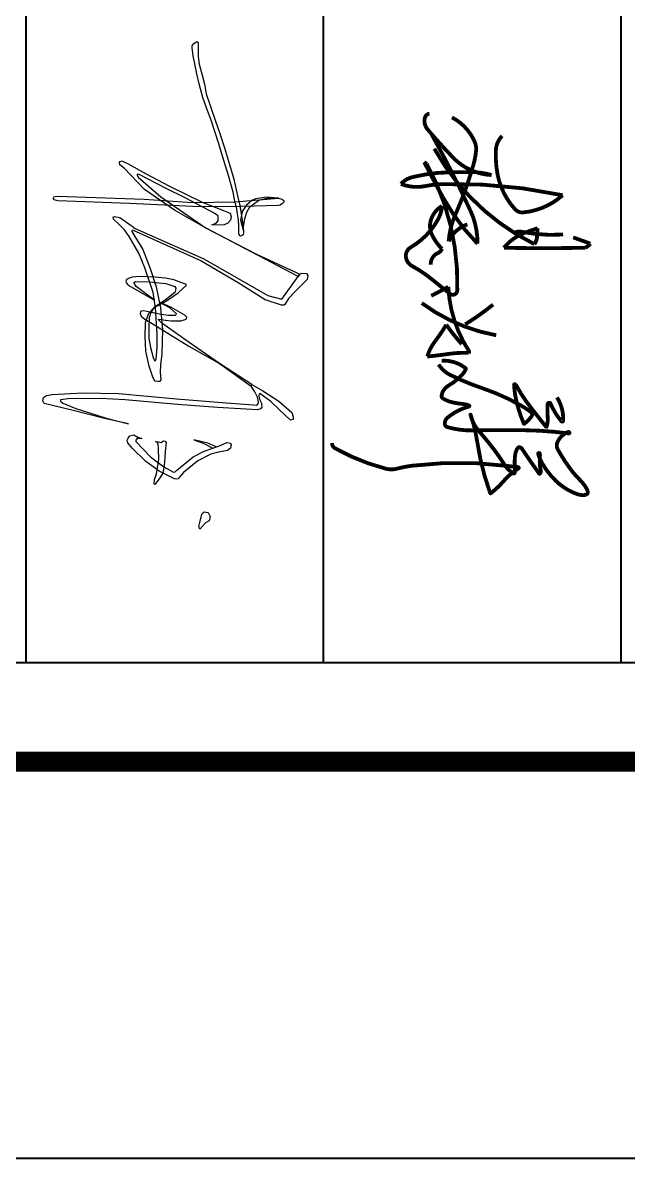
# Model space of a CAD drawing. Extents: x 76956 to 102217, y 21605 to 39570.
# Drawn here: x 79820 to 80125, y 22749 to 23322 of the extents above; entities that cross this region are included whole.
import ezdxf

# ---------------------------------------------------------------- set-up
doc = ezdxf.new("R2010")
doc.units = 0
doc.header["$LTSCALE"] = 1000
doc.header["$MEASUREMENT"] = 0
doc.layers.add('00-图签签名_10', color=10, linetype='Continuous')
pattern_1 = [(45, (-849.99, -261.96), (-112.253, 112.253), [])]

# ---------------------------------------------------------------- blocks, each defined once
blk = doc.blocks.new('图框-A1')
at = {"const_width": 0.05}
blk.add_lwpolyline([(0, 0), (841, 0), (841, 594), (0, 594)], close=True, dxfattribs=at)
blk = doc.blocks.new('图签信息')
at = {"const_width": 0.5}
blk.add_lwpolyline([(-65, 0), (0, 0), (0, 500.5), (-65, 500.5)], close=True, dxfattribs=at)
at = {"const_width": 0.05}
for points in [[(-62.5, 103.262), (-2.5, 103.262), (-2.5, 163.262), (-62.5, 163.262), (-62.5, 103.262)], [(-62.5, 148.262), (-2.5, 148.262)], [(-62.5, 140.762), (-2.5, 140.762)], [(-62.5, 133.262), (-2.5, 133.262)]]:
    blk.add_lwpolyline(points, dxfattribs=at)
blk = doc.blocks.new('图签-A1')
at = {"color": 2}
blk.add_blockref('图签信息', (0, 0), dxfattribs=at)
blk = doc.blocks.new('yangjun')
h = blk.add_hatch()
h.set_pattern_fill('ANSI31', color=256, scale=100)
h.set_pattern_definition(pattern_1)
h.paths.add_polyline_path([(3.922, 5.958), (3.897, 6.012), (3.901, 6.124), (3.949, 6.162), (4.056, 6.144), (4.353, 5.84), (4.537, 5.669), (4.687, 5.579), (4.702, 5.555), (4.701, 5.498), (4.57, 5.088), (4.134, 4.406), (3.577, 3.445), (2.817, 1.768), (2.809, 1.728), (2.845, 1.721), (2.971, 1.797), (3.296, 1.996), (3.778, 2.182), (4.24, 2.333), (4.772, 2.448), (5.327, 2.492), (5.926, 2.481), (6.206, 2.449), (6.393, 2.437), (6.576, 2.453), (6.625, 2.434), (6.629, 2.383), (6.616, 2.312), (6.516, 2.254), (6.239, 2.156), (5.857, 2.077), (5.488, 2.056), (5.139, 2.065), (4.899, 2.147), (4.767, 2.279), (4.885, 2.198), (5.02, 2.156), (5.273, 2.152), (5.545, 2.155), (5.772, 2.195), (6.017, 2.258), (6.094, 2.295), (6.117, 2.313), (6.064, 2.336), (5.772, 2.364), (5.425, 2.364), (4.765, 2.317), (4.384, 2.263), (3.759, 2.053), (3.386, 1.899), (2.972, 1.654), (2.801, 1.534), (2.651, 1.389), (2.536, 1.262), (2.481, 1.255), (2.465, 1.288), (2.489, 1.418), (2.706, 1.727), (2.764, 1.803), (3.534, 3.537), (4.46, 5.148), (4.552, 5.502), (3.981, 5.916)])
h = blk.add_hatch()
h.set_pattern_fill('ANSI31', color=256, scale=100)
h.set_pattern_definition(pattern_1)
h.paths.add_polyline_path([(2.677, 3.738), (2.633, 3.845), (2.571, 3.903), (2.458, 3.903), (2.399, 3.834), (1.987, 3.054), (1.76, 2.591), (1.403, 1.908), (1.395, 1.858), (1.413, 1.855), (1.476, 1.886), (1.966, 2.45), (2.76, 3.6), (3.406, 4.846), (3.922, 5.958), (3.981, 5.916), (2.76, 3.6), (2.305, 2.797), (1.788, 2.045), (1.599, 1.868), (1.417, 1.693), (1.255, 1.535), (1.164, 1.422), (1.107, 1.409), (1.075, 1.431), (1.062, 1.472), (1.135, 1.626), (1.385, 2.069), (1.689, 2.657), (2.106, 3.494), (2.31, 4.033), (2.382, 4.206), (2.47, 4.228), (2.555, 4.208), (2.63, 4.141), (2.679, 4.053), (2.686, 3.913)])
h = blk.add_hatch()
h.set_pattern_fill('ANSI31', color=256, scale=100)
h.set_pattern_definition(pattern_1)
h.paths.add_polyline_path([(7.601, 5.72), (7.342, 5.448), (7.132, 5.226), (6.926, 4.95), (6.947, 4.933), (6.997, 4.927), (7.071, 4.94), (7.176, 4.993), (7.206, 4.992), (7.274, 4.997), (7.316, 4.971), (7.341, 4.891), (7.281, 3.885), (7.207, 2.876), (7.086, 1.556), (7.052, 0.93), (7.065, 0.117), (7.089, -0.079), (7.118, -0.075), (7.173, -0.02), (7.306, 0.311), (7.546, 1.05), (7.69, 1.641), (7.553, 1.002), (7.359, 0.24), (7.183, -0.488), (7.111, -0.523), (7.026, -0.507), (6.979, -0.433), (6.957, -0.287), (6.909, 0.485), (6.93, 1.386), (7.059, 2.852), (7.167, 4.105), (7.214, 4.79), (7.219, 4.861), (7.198, 4.904), (7.152, 4.917), (7.095, 4.912), (7.021, 4.888), (6.884, 4.822), (6.74, 4.731), (6.7, 4.747), (6.863, 5.022), (7.122, 5.431), (7.411, 5.757), (7.515, 5.792), (7.585, 5.789)])
h = blk.add_hatch()
h.set_pattern_fill('ANSI31', color=256, scale=100)
h.set_pattern_definition(pattern_1)
h.paths.add_polyline_path([(2.001, 5.419), (2.025, 5.505), (2.063, 5.553), (2.106, 5.557), (2.138, 5.52), (2.177, 5.466), (2.19, 5.42), (2.202, 4.819), (2.219, 4.087), (2.21, 3.26), (2.136, 1.667), (2.066, -0.142), (2.042, -0.245), (2, -0.256), (1.969, -0.245), (1.958, -0.208), (1.953, -0.149), (2.032, 2.031), (2.11, 3.252), (2.095, 4.329)])
h = blk.add_hatch()
h.set_pattern_fill('ANSI31', color=256, scale=100)
h.set_pattern_definition(pattern_1)
h.paths.add_polyline_path([(2.799, 4.532), (2.619, 4.556), (2.49, 4.583), (2.353, 4.62), (2.221, 4.698), (2.101, 4.86), (2.042, 4.943), (1.997, 5.167), (2.001, 5.419), (1.986, 5.209), (1.976, 5.12), (2.02, 4.843), (2.064, 4.747), (2.18, 4.61), (2.338, 4.508), (2.556, 4.463)])
h = blk.add_hatch()
h.set_pattern_fill('ANSI31', color=256, scale=100)
h.set_pattern_definition(pattern_1)
h.paths.add_polyline_path([(6.176, 3.932), (6.74, 4.731), (6.7, 4.747)])
h = blk.add_hatch()
h.set_pattern_fill('ANSI31', color=256, scale=100)
h.set_pattern_definition(pattern_1)
h.paths.add_polyline_path([(-1.916, 3.394), (-1.862, 3.393), (-1.771, 3.398), (-1.637, 3.398), (-1.57, 3.394), (-1.374, 3.42), (-1.1, 3.492), (-0.871, 3.551), (-0.632, 3.6), (-0.333, 3.698), (0.062, 3.836), (0.371, 3.944), (0.731, 4.063), (1.154, 4.184), (1.526, 4.291), (1.94, 4.388), (2.186, 4.444), (2.558, 4.503), (2.778, 4.529), (2.821, 4.535), (2.874, 4.538), (2.925, 4.526), (2.948, 4.503), (2.96, 4.476), (2.949, 4.451), (2.922, 4.427), (2.911, 4.418), (2.88, 4.422), (2.828, 4.422), (2.705, 4.418), (2.551, 4.409), (2.402, 4.39), (2.28, 4.374), (2.039, 4.315), (1.855, 4.276), (1.433, 4.16), (1.054, 4.042), (0.607, 3.906), (0.063, 3.73), (-0.275, 3.606), (-0.538, 3.515), (-0.877, 3.421), (-1.135, 3.362), (-1.345, 3.32), (-1.59, 3.273), (-1.794, 3.248), (-1.836, 3.248), (-1.865, 3.257), (-1.897, 3.285), (-1.939, 3.35), (-1.939, 3.376), (-1.936, 3.391)])
h = blk.add_hatch()
h.set_pattern_fill('ANSI31', color=256, scale=100)
h.set_pattern_definition(pattern_1)
h.paths.add_polyline_path([(8.214, 4.227), (8.309, 4.207), (8.37, 4.131), (8.407, 3.908), (8.456, 3.714), (8.623, 3.388), (8.921, 3.027), (9.046, 2.917), (9.079, 2.894), (9.086, 2.861), (9.079, 2.795), (8.891, 2.411), (8.646, 2.078), (8.309, 1.732), (8.174, 1.62), (8.105, 1.608), (8.053, 1.627), (7.996, 1.675), (7.973, 1.772), (8.026, 1.873), (8.063, 1.978), (8.063, 1.86), (8.104, 1.824), (8.135, 1.822), (8.527, 2.196), (8.778, 2.531), (8.91, 2.769), (8.901, 2.816), (8.866, 2.86), (8.525, 3.265), (8.379, 3.544), (8.246, 3.93), (8.193, 4.062), (8.166, 4.124), (8.181, 4.202)])
h = blk.add_hatch()
h.set_pattern_fill('ANSI31', color=256, scale=100)
h.set_pattern_definition(pattern_1)
h.paths.add_polyline_path([(4.627, 2.416), (4.763, 2.671), (4.908, 2.838), (4.942, 2.835), (4.963, 2.815), (4.96, 2.647), (4.934, 2.46), (4.861, 2.097), (4.847, 2.028), (4.852, 1.964), (4.869, 1.939), (4.909, 1.93), (4.981, 1.962), (5.056, 2.049), (5.163, 2.232), (5.733, 3.163), (6.176, 3.932), (5.643, 3.166), (5.151, 2.478), (5.061, 2.384), (5.054, 2.409), (5.076, 2.568), (5.098, 2.713), (5.093, 2.962), (5.058, 3.096), (5, 3.11), (4.954, 3.055), (4.751, 2.71)])
h = blk.add_hatch()
h.set_pattern_fill('ANSI31', color=256, scale=100)
h.set_pattern_definition(pattern_1)
h.paths.add_polyline_path([(8.272, 3.853), (8.177, 3.639), (8.095, 3.284), (8.179, 3.523), (8.304, 3.761)])
h = blk.add_hatch()
h.set_pattern_fill('ANSI31', color=256, scale=100)
h.set_pattern_definition(pattern_1)
h.paths.add_polyline_path([(9.931, 3.647), (10.032, 3.697), (10.136, 3.671), (10.192, 3.579), (10.349, 3.434), (10.28, 3.41), (10.144, 3.446), (9.97, 3.484), (9.914, 3.543)])
h = blk.add_hatch()
h.set_pattern_fill('ANSI31', color=256, scale=100)
h.set_pattern_definition(pattern_1)
h.paths.add_polyline_path([(4.767, 2.279), (4.608, 2.572), (4.392, 2.893), (4.206, 3.093), (4.175, 3.096), (4.159, 3.051), (4.064, 2.784), (4.018, 2.575), (3.993, 2.309), (3.979, 1.915), (3.991, 1.728), (4.027, 1.641), (4.054, 1.59), (4.11, 1.573), (4.149, 1.587), (4.193, 1.631), (4.575, 2.29), (4.38, 2.032), (4.229, 1.83), (4.127, 1.777), (4.105, 1.819), (4.109, 2.171), (4.154, 2.581), (4.234, 2.808), (4.275, 2.832), (4.375, 2.815), (4.548, 2.594)])
h = blk.add_hatch()
h.set_pattern_fill('ANSI31', color=256, scale=100)
h.set_pattern_definition(pattern_1)
h.paths.add_polyline_path([(8.166, 2.589), (8.396, 2.565), (8.541, 2.553), (8.746, 2.54), (8.938, 2.506), (9.078, 2.411), (9.225, 2.304), (9.212, 2.288), (9.099, 2.298), (8.953, 2.345), (8.591, 2.401), (8.317, 2.398), (8.213, 2.386), (8.175, 2.373), (8.135, 2.323), (8.151, 2.392), (8.161, 2.451), (8.126, 2.519), (8.128, 2.562), (8.155, 2.578)])
for points in [[(3.922, 5.958), (3.897, 6.012), (3.901, 6.124), (3.949, 6.162), (4.056, 6.144), (4.353, 5.84), (4.537, 5.669), (4.687, 5.579), (4.702, 5.555), (4.701, 5.498), (4.57, 5.088), (4.134, 4.406), (3.577, 3.445), (2.817, 1.768), (2.809, 1.728), (2.845, 1.721), (2.971, 1.797), (3.296, 1.996), (3.778, 2.182), (4.24, 2.333), (4.772, 2.448), (5.327, 2.492), (5.926, 2.481), (6.206, 2.449), (6.393, 2.437), (6.576, 2.453), (6.625, 2.434), (6.629, 2.383), (6.616, 2.312), (6.516, 2.254), (6.239, 2.156), (5.857, 2.077), (5.488, 2.056), (5.139, 2.065), (4.899, 2.147), (4.767, 2.279), (4.885, 2.198), (5.02, 2.156), (5.273, 2.152), (5.545, 2.155), (5.772, 2.195), (6.017, 2.258), (6.094, 2.295), (6.117, 2.313), (6.064, 2.336), (5.772, 2.364), (5.425, 2.364), (4.765, 2.317), (4.384, 2.263), (3.759, 2.053), (3.386, 1.899), (2.972, 1.654), (2.801, 1.534), (2.651, 1.389), (2.536, 1.262), (2.481, 1.255), (2.465, 1.288), (2.489, 1.418), (2.706, 1.727), (2.764, 1.803), (3.534, 3.537), (4.46, 5.148), (4.552, 5.502), (3.981, 5.916), (3.922, 5.958)], [(2.677, 3.738), (2.633, 3.845), (2.571, 3.903), (2.458, 3.903), (2.399, 3.834), (1.987, 3.054), (1.76, 2.591), (1.403, 1.908), (1.395, 1.858), (1.413, 1.855), (1.476, 1.886), (1.966, 2.45), (2.76, 3.6), (3.406, 4.846), (3.922, 5.958), (3.981, 5.916), (2.76, 3.6), (2.305, 2.797), (1.788, 2.045), (1.599, 1.868), (1.417, 1.693), (1.255, 1.535), (1.164, 1.422), (1.107, 1.409), (1.075, 1.431), (1.062, 1.472), (1.135, 1.626), (1.385, 2.069), (1.689, 2.657), (2.106, 3.494), (2.31, 4.033), (2.382, 4.206), (2.47, 4.228), (2.555, 4.208), (2.63, 4.141), (2.679, 4.053), (2.686, 3.913), (2.677, 3.738)], [(7.601, 5.72), (7.342, 5.448), (7.132, 5.226), (6.926, 4.95), (6.947, 4.933), (6.997, 4.927), (7.071, 4.94), (7.176, 4.993), (7.206, 4.992), (7.274, 4.997), (7.316, 4.971), (7.341, 4.891), (7.281, 3.885), (7.207, 2.876), (7.086, 1.556), (7.052, 0.93), (7.065, 0.117), (7.089, -0.079), (7.118, -0.075), (7.173, -0.02), (7.306, 0.311), (7.546, 1.05), (7.69, 1.641), (7.553, 1.002), (7.359, 0.24), (7.183, -0.488), (7.111, -0.523), (7.026, -0.507), (6.979, -0.433), (6.957, -0.287), (6.909, 0.485), (6.93, 1.386), (7.059, 2.852), (7.167, 4.105), (7.214, 4.79), (7.219, 4.861), (7.198, 4.904), (7.152, 4.917), (7.095, 4.912), (7.021, 4.888), (6.884, 4.822), (6.74, 4.731), (6.7, 4.747), (6.863, 5.022), (7.122, 5.431), (7.411, 5.757), (7.515, 5.792), (7.585, 5.789), (7.601, 5.72)], [(2.001, 5.419), (2.025, 5.505), (2.063, 5.553), (2.106, 5.557), (2.138, 5.52), (2.177, 5.466), (2.19, 5.42), (2.202, 4.819), (2.219, 4.087), (2.21, 3.26), (2.136, 1.667), (2.066, -0.142), (2.042, -0.245), (2, -0.256), (1.969, -0.245), (1.958, -0.208), (1.953, -0.149), (2.032, 2.031), (2.11, 3.252), (2.095, 4.329), (2.001, 5.419)], [(2.799, 4.532), (2.619, 4.556), (2.49, 4.583), (2.353, 4.62), (2.221, 4.698), (2.101, 4.86), (2.042, 4.943), (1.997, 5.167), (2.001, 5.419), (1.986, 5.209), (1.976, 5.12), (2.02, 4.843), (2.064, 4.747), (2.18, 4.61), (2.338, 4.508), (2.556, 4.463), (2.799, 4.532)], [(6.176, 3.932), (6.74, 4.731), (6.7, 4.747), (6.176, 3.932)], [(-1.916, 3.394), (-1.862, 3.393), (-1.771, 3.398), (-1.637, 3.398), (-1.57, 3.394), (-1.374, 3.42), (-1.1, 3.492), (-0.871, 3.551), (-0.632, 3.6), (-0.333, 3.698), (0.062, 3.836), (0.371, 3.944), (0.731, 4.063), (1.154, 4.184), (1.526, 4.291), (1.94, 4.388), (2.186, 4.444), (2.558, 4.503), (2.778, 4.529), (2.821, 4.535), (2.874, 4.538), (2.925, 4.526), (2.948, 4.503), (2.96, 4.476), (2.949, 4.451), (2.922, 4.427), (2.911, 4.418), (2.88, 4.422), (2.828, 4.422), (2.705, 4.418), (2.551, 4.409), (2.402, 4.39), (2.28, 4.374), (2.039, 4.315), (1.855, 4.276), (1.433, 4.16), (1.054, 4.042), (0.607, 3.906), (0.063, 3.73), (-0.275, 3.606), (-0.538, 3.515), (-0.877, 3.421), (-1.135, 3.362), (-1.345, 3.32), (-1.59, 3.273), (-1.794, 3.248), (-1.836, 3.248), (-1.865, 3.257), (-1.897, 3.285), (-1.939, 3.35), (-1.939, 3.376), (-1.936, 3.391), (-1.916, 3.394)], [(8.214, 4.227), (8.309, 4.207), (8.37, 4.131), (8.407, 3.908), (8.456, 3.714), (8.623, 3.388), (8.921, 3.027), (9.046, 2.917), (9.079, 2.894), (9.086, 2.861), (9.079, 2.795), (8.891, 2.411), (8.646, 2.078), (8.309, 1.732), (8.174, 1.62), (8.105, 1.608), (8.053, 1.627), (7.996, 1.675), (7.973, 1.772), (8.026, 1.873), (8.063, 1.978), (8.063, 1.86), (8.104, 1.824), (8.135, 1.822), (8.527, 2.196), (8.778, 2.531), (8.91, 2.769), (8.901, 2.816), (8.866, 2.86), (8.525, 3.265), (8.379, 3.544), (8.246, 3.93), (8.193, 4.062), (8.166, 4.124), (8.181, 4.202), (8.214, 4.227)], [(4.627, 2.416), (4.763, 2.671), (4.908, 2.838), (4.942, 2.835), (4.963, 2.815), (4.96, 2.647), (4.934, 2.46), (4.861, 2.097), (4.847, 2.028), (4.852, 1.964), (4.869, 1.939), (4.909, 1.93), (4.981, 1.962), (5.056, 2.049), (5.163, 2.232), (5.733, 3.163), (6.176, 3.932), (5.643, 3.166), (5.151, 2.478), (5.061, 2.384), (5.054, 2.409), (5.076, 2.568), (5.098, 2.713), (5.093, 2.962), (5.058, 3.096), (5, 3.11), (4.954, 3.055), (4.751, 2.71), (4.627, 2.416)], [(8.272, 3.853), (8.177, 3.639), (8.095, 3.284), (8.179, 3.523), (8.304, 3.761), (8.272, 3.853)], [(9.931, 3.647), (10.032, 3.697), (10.136, 3.671), (10.192, 3.579), (10.349, 3.434), (10.28, 3.41), (10.144, 3.446), (9.97, 3.484), (9.914, 3.543), (9.931, 3.647)], [(4.767, 2.279), (4.608, 2.572), (4.392, 2.893), (4.206, 3.093), (4.175, 3.096), (4.159, 3.051), (4.064, 2.784), (4.018, 2.575), (3.993, 2.309), (3.979, 1.915), (3.991, 1.728), (4.027, 1.641), (4.054, 1.59), (4.11, 1.573), (4.149, 1.587), (4.193, 1.631), (4.575, 2.29), (4.38, 2.032), (4.229, 1.83), (4.127, 1.777), (4.105, 1.819), (4.109, 2.171), (4.154, 2.581), (4.234, 2.808), (4.275, 2.832), (4.375, 2.815), (4.548, 2.594), (4.767, 2.279)], [(8.166, 2.589), (8.396, 2.565), (8.541, 2.553), (8.746, 2.54), (8.938, 2.506), (9.078, 2.411), (9.225, 2.304), (9.212, 2.288), (9.099, 2.298), (8.953, 2.345), (8.591, 2.401), (8.317, 2.398), (8.213, 2.386), (8.175, 2.373), (8.135, 2.323), (8.151, 2.392), (8.161, 2.451), (8.126, 2.519), (8.128, 2.562), (8.155, 2.578), (8.166, 2.589)]]:
    blk.add_lwpolyline(points)
blk = doc.blocks.new('yresrewa')
at = {"const_width": 0.12}
for points in [[(3.067, 5.416, -0.004075), (3.263, 5.958, -0.107646), (3.393, 5.799, -0.009652), (3.394, 3.234, -0.132305), (2.912, 3.914, -0.00655), (2.777, 4.297, 0.03292), (3.024, 4.279, -0.156709), (3.279, 4.195, -0.151631), (0.271, 1.042, -0.512363)], [(6.955, 1.273, -0.17311), (7.154, 1.979, -0.017011), (7.186, 2.021, -0.342888), (7.224, 2.03, -0.082447), (7.417, 1.898, -0.069087), (7.726, 1.506, 0.124164), (7.91, 1.319, 0.127293), (8.072, 1.27, 0.264561), (8.137, 1.304, 0.082663), (8.259, 1.583, 0.040421), (8.314, 1.916, -0.068361), (8.363, 2.132, -0.728784), (8.399, 2.131, 0.04822), (8.517, 1.816, 0.055058), (8.741, 1.466, 0.207751), (8.924, 1.369, 0.356038), (9.048, 1.456, 0.074745), (9.151, 2.26, -0.008795), (9.144, 3.864, -0.029259), (9.245, 5.274, 0.862312), (9.204, 5.286, 0.208843), (9.203, 5.25, 0.12494), (9.393, 4.999, 0.080996), (9.54, 4.916, 0.221102), (9.754, 4.934, 0.025193), (10.321, 5.296, 0.044079), (10.706, 5.625, -0.067398), (10.979, 5.837, -0.08859), (11.091, 5.878, -0.316725), (11.163, 5.844, -0.136491), (11.191, 5.732, -0.082192), (11.151, 5.524, -0.103283), (10.744, 4.874, -0.071653), (10.185, 4.439, -0.053644), (9.899, 4.314, -0.573804), (9.864, 4.346, -0.331949), (9.889, 4.368, -0.040176), (9.993, 4.368, 0.034219), (10.214, 4.366, 0.049653), (10.39, 4.393, -0.222724), (10.513, 4.371, -0.51375), (10.513, 4.346, -0.004018), (10.078, 4.039, -0.007883), (9.735, 3.81, 0.245175), (9.68, 3.713, 0.251513), (9.699, 3.675, 0.115323), (9.902, 3.592, 0.061861), (10.28, 3.578, -0.043105), (10.477, 3.578, -0.577679), (10.503, 3.52, -0.100005), (10.199, 3.23, 0.0276), (9.635, 2.831, 0.009615), (9.148, 2.427, -0.12244), (8.657, 2.181, -0.949745), (8.656, 2.186, -0.044539), (9.527, 2.396, 0.050158), (11.125, 2.801, 0.505024), (11.131, 2.82, 0.054281), (10.743, 3.231, -0.079732), (10.349, 3.693, 0.59384), (10.316, 3.691, 0.096726), (10.296, 3.616, -0.015648), (10.267, 3.313, 0.063347), (10.262, 0.355, 0.032613), (10.355, -0.131, -0.128372), (10.355, -0.498, -0.064237), (9.711, -2.095, -0.292825), (9.548, -2.182, 0.040317), (9.548, -2.182, -1.834415)], [(-0.131, 3.177, 0.185641), (0.325, 2.979, 0.056728), (1.071, 3.032, 0.140594), (2.18, 3.586, 0.234498), (2.279, 3.843, 0.160296), (1.737, 5.085, 0.059465), (1.387, 1.276, 0.044824), (1.447, 0.767, -0.14756), (1.38, -0.011, -0.148545), (1.167, 0.348, -0.057643), (1.013, 1.563, -0.001246), (1.008, 2.208, -0.075993), (1.102, 2.844, -0.191408), (0.553, 1.634, -0.015438), (-0.336, 0.829, -0.245661), (-0.707, 0.745, -0.2962), (-0.836, 0.887, -0.18085)], [(2.904, 3.598, -0.133318), (2.891, 3.8, 0.066366), (2.976, 5.101, -0.821912)], [(8.111, 4.907, -0.151778), (8.839, 5.104, -0.901528), (8.844, 5.033, -0.074917), (8.308, 4.705, 0.777661), (8.322, 4.614, 0.048521), (8.719, 4.614, -0.103426), (9.029, 4.58, -0.599604), (9.033, 4.558, 0.001156), (8.447, 4.096, -0.042995), (7.745, 3.631, 0.13294), (7.697, 3.585, 0.47654), (7.707, 3.556, 0.099789), (7.721, 3.554, 0.038884), (8.199, 3.621, 0.047606), (8.932, 3.859, 0.49484), (8.938, 3.882, 0.060049), (8.715, 4.101, 0.420211), (8.567, 4.08, 0.029277), (8.366, 3.772, 0.048235), (7.823, 2.562, -0.032873), (7.406, 1.549, -0.138018), (7.072, 1.176, -0.290489)], [(6.152, 2.992, -0.114807), (5.139, 0.645, -0.889099)], [(5.185, 2.894, -0.033057), (5.806, 2.014, 0.561515)], [(-0.715, 1.597, -0.167351), (0.037, 2.307, -0.1317), (0.338, 2.356, -0.044026), (0.774, 2.274, -0.036441), (2.351, 1.703, 0.087369), (3.191, 1.492, -0.205003), (2.655, 2.084, -0.201751)], [(-0.204, 0.943, -0.021642), (2.245, 2.188, -0.111343), (3.264, 2.4, -0.066796), (1.81, 1.315, -0.009109), (0.698, 0.723, -0.047805), (0.75, 0.802, -0.133727), (4.736, 1.765, -0.525873), (4.865, 1.565, -0.0065), (4.406, 0.988, 0.046619), (3.968, 0.339, -0.21742), (3.716, 0.15, -0.325362), (3.378, 0.298, 0.134001), (2.509, 1.152, 0.110072), (2.077, 1.282, 0.195705), (2.543, 0.926, 0.181056), (2.985, 0.966, 0.085264), (3.428, 1.282, -0.202262), (3.563, 1.145, 0.304273), (3.928, 0.927, 1.904194)], [(4.626, 1.48, 0.131827), (6.65, 2.132, -0.346312), (6.708, 2.126, 0.049905), (6.741, 1.477, -0.015382), (6.82, 0.819, -0.093542), (6.347, 1.06, 0.032011), (5.818, 1.417, 0.031821), (6.43, 1.904, -10.430525)], [(4.626, 1.48, -0.001622), (4.908, 0.945, 0.605433)]]:
    blk.add_lwpolyline(points, format="xyb", dxfattribs=at)

msp = doc.modelspace()

# ---------------------------------------------------------------- block references
at = {"xscale": 20, "yscale": 20, "zscale": 20, "rotation": 270}
for name, p in [('图框-A1', (76956.32, 39569.41)), ('图签-A1', (77156.32, 22949.41))]:
    msp.add_blockref(name, p, dxfattribs=at)
at = {"layer": '00-图签签名_10', "rotation": 270}
for name, p, xscale, yscale, zscale in [('yangjun', (79840.47, 23273.7), 20, 20, 20), ('yresrewa', (80010.83, 23262.92), 16, 16, 16)]:
    msp.add_blockref(name, p, dxfattribs=dict(at, xscale=xscale, yscale=yscale, zscale=zscale))

doc.saveas('drawing.dxf')
